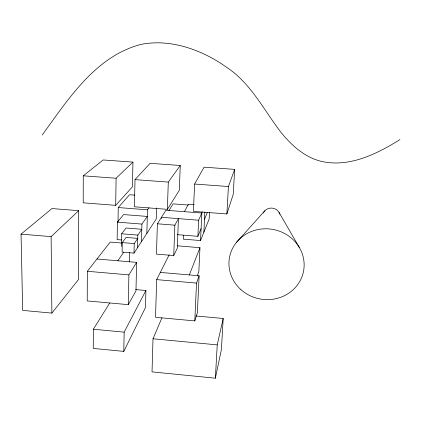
<?xml version="1.0" encoding="UTF-8"?>
<svg xmlns="http://www.w3.org/2000/svg" width="421" height="421" viewBox="0 0 421 421"><rect width="100%" height="100%" fill="white"/><g stroke="black" fill="none" stroke-linecap="round" stroke-linejoin="round"><path stroke-width="0.63" d="M78.695 210.663L78.659 279.328L51.878 313.103L22.676 310.393L21.05 234.139L51.941 208.558L78.695 210.663L51.12 236.623L51.878 313.103M83.269 175.815L83.205 202.822L115.696 205.343L132.441 186.792L132.952 162.101L103.177 159.969L83.269 175.815L116.091 178.241L132.952 162.101M121.901 243.043L110.228 242.08L87.336 271.282L87.221 300.92L128.3 304.651L135.972 290.885L136.625 262.367L96.967 258.994M109.649 303.12L93.367 329.238L93.241 348.42L123.8 351.388L145.466 307.551L145.924 290.501L135.667 289.59M115.696 205.343L116.091 178.241M141.498 241.607L141.924 224.093L147.303 216.436L123.627 214.573L117.396 222.135L117.127 239.607L121.616 239.975M118.027 221.899L118.248 207.548L129.51 194.749L134.731 195.144M121.432 246.38L121.648 233.781L126.042 228.014L141.798 229.282L137.809 235.097L137.52 247.716M134.015 253.1L134.22 243.58L137.73 238.391L126.042 237.433L122.274 242.596L122.106 252.1L134.015 253.1L156.233 218.983L156.565 207.906M123.8 351.388L124.158 332.153L145.924 290.501M128.3 304.651L128.9 274.887L136.625 262.367M129.321 261.978L129.515 252.179M135.009 179.635L134.42 206.795L167.369 209.348L179.309 190.303L180.262 165.485L150.102 163.327L135.009 179.635L168.295 182.093L180.262 165.485M146.855 233.381L147.482 209.821L148.987 207.742M161.906 317.834L153.018 338.773L152.023 371.885L215.378 378.195L221.409 349.525L223.193 318.471L195.844 315.971M183.467 235.228L183.309 239.149L200.538 240.554L201.833 213.031L165.932 210.242L157.38 223.783L156.459 254.116L173.731 255.558L177.299 248.185L178.43 218.636L174.857 225.177L173.731 255.558M169.142 254.884L156.675 279.618L155.517 317.287L194.786 320.902L197.375 312.682L199.117 275.76L160.306 272.419M161.432 218.615L161.475 217.299L198.617 220.225L202.343 211.889M167.369 209.348L168.295 182.093M194.607 184.04L193.407 211.368L226.877 213.963L233.218 194.334L234.676 169.374L204.08 167.19L194.607 184.04L228.429 186.535L234.676 169.374M177.152 234.655L197.881 236.328L198.617 220.225M194.786 320.902L196.533 283.091L199.117 275.76M177.12 245.801L199.97 247.68L198.844 271.592L197.291 275.918M203.875 232.208L204.843 212.089M209.49 212.5L209.169 218.957L200.538 240.554M215.378 378.195L217.231 344.878L223.193 318.471M226.877 213.963L228.429 186.535M189.345 274.918L199.97 247.68M197.881 236.328L201.101 228.635M204.501 219.225L207.269 212.658M184.419 211.679L188.366 204.311L194.181 204.759M168.926 210.574L173.057 203.869L188.14 205.027M42.247 135.004C68.039 99.44 95.52 56.319 140.735 44.463C164.921 39.521 190.055 46.231 211.4 57.756A136.52 130.063 39 0 1 226.24 67.055C250.969 83.1 263.83 110.234 281.349 132.815C291.69 145.513 304.641 157.144 320.897 161.254C348.956 167.916 376.763 154.075 399.95 139.588M117.801 260.767L123.742 252.226M236.455 242.385L264.93 210.668M118.248 207.548L147.482 209.821M157.38 223.783L174.857 225.177M117.396 222.135L141.924 224.093M121.648 233.781L137.809 235.097M21.05 234.139L51.12 236.623M122.274 242.596L134.22 243.58M87.336 271.282L128.9 274.887M156.675 279.618L196.533 283.091M93.367 329.238L124.158 332.153M153.018 338.773L217.231 344.878M279.055 212.426L299.32 247.49M263.314 212.968A8.846 8.462 6.9 0 1 271.987 208.09A8.846 8.462 6.9 0 1 279.854 214.242M240.933 289.653A37.664 35.359 9.4 0 0 303.194 272.829A37.664 35.359 9.4 0 0 255.489 230.145A37.664 35.359 9.4 0 0 240.933 289.653"/></g></svg>
